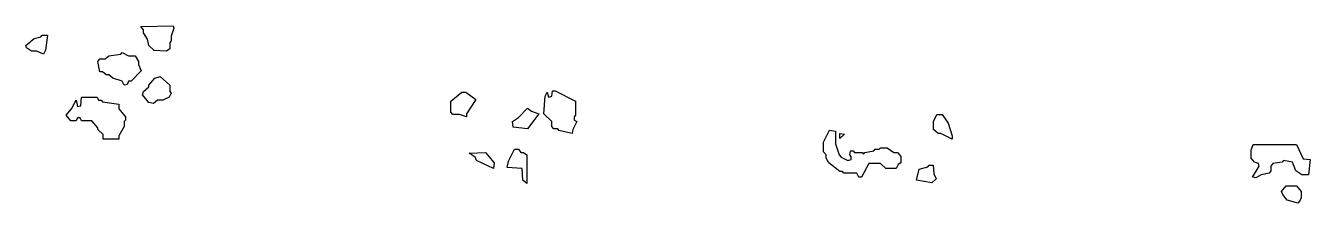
# Model space of a CAD drawing. Header units: millimetres. Extents: x 0 to 4200, y 0 to 580.
import ezdxf

# ---------------------------------------------------------------- set-up
doc = ezdxf.new("R2010")
doc.units = ezdxf.units.MM
doc.layers.add('C', color=7, linetype='Continuous')

msp = doc.modelspace()

# ---------------------------------------------------------------- linework, layer by layer
at = {"layer": 'C'}
for points in [[(19.4, 497.2), (2.2, 507.5), (0, 515.4), (27.9, 538.8), (49.3, 544), (53.6, 549.1), (70.9, 549.1), (64.5, 499.8), (58, 486.8), (36.5, 497.2), (19.4, 497.2)], [(402.9, 515.3), (398.6, 536.1), (385.7, 556.8), (385.7, 567.1), (377, 577.6), (482.3, 580.2), (484.5, 572.3), (475.9, 546.4), (475.9, 530.9), (471.6, 525.7), (471.6, 505), (460.9, 497.2), (420.1, 499.7), (402.9, 515.3)], [(285.1, 409.1), (272.2, 419.5), (263.6, 419.5), (250.8, 429.8), (242.2, 429.8), (235.7, 463.6), (242.2, 471.5), (259.4, 471.5), (272.2, 481.8), (310.8, 487), (315.1, 492.2), (336.6, 481.8), (358, 481.8), (368.8, 463.6), (368.8, 453.3), (377.4, 432.5), (345.2, 398.8), (336.6, 398.8), (332.3, 388.4), (321.5, 385.8), (315, 398.8), (285.1, 409.1)], [(385.7, 365.3), (402.9, 380.8), (402.9, 386), (422.2, 409.3), (439.4, 414.5), (471.6, 386), (471.6, 365.2), (475.9, 360), (469.5, 347), (448, 336.6), (430.9, 336.6), (418, 326.3), (402.9, 328.9), (381.4, 354.8), (385.7, 365.3)], [(235.7, 240.9), (235.7, 246.1), (216.5, 269.3), (182.2, 269.3), (177.9, 279.7), (169.5, 279.7), (165.2, 269.3), (147.9, 269.3), (132.8, 287.5), (150, 308.3), (165.2, 337), (169.5, 316.1), (180, 318.7), (182.2, 347.2), (233.8, 347.2), (238, 336.8), (246.6, 336.8), (250.9, 331.6), (304.5, 323.9), (304.5, 308.3), (325.9, 282.4), (325.9, 272), (321.6, 266.8), (321.6, 251.2), (304.5, 220.2), (304.5, 209.7), (252.9, 209.7), (252.9, 225.3), (235.7, 240.9)], [(1396.5, 290), (1390, 297.8), (1390, 334.2), (1426.5, 362.7), (1439.4, 362.7), (1471.7, 339.3), (1441.6, 292.7), (1441.6, 282.2), (1418, 290), (1396.5, 290)], [(1726.5, 243.4), (1720, 251.2), (1720, 266.8), (1694.3, 292.7), (1698.6, 349.7), (1705.1, 362.9), (1709.5, 347.2), (1720, 349.7), (1722.2, 367.9), (1730.9, 367.9), (1797.4, 334.2), (1797.4, 287.5), (1793.1, 282.3), (1793.1, 272), (1801.7, 266.8), (1788.8, 240.9), (1786.6, 227.8), (1743.6, 238.2), (1739.4, 243.4), (1726.5, 243.4)], [(1610.8, 279.8), (1640.8, 311), (1653.7, 300.6), (1677.4, 292.8), (1640.9, 243.4), (1593.6, 248.6), (1591.4, 266.9), (1610.8, 279.8)], [(2968.6, 240.9), (2968.6, 266.8), (2979.3, 290.2), (2996.6, 290.2), (3015.9, 261.7), (3028.8, 220.2), (3028.8, 209.7), (2992.2, 227.9), (2983.6, 227.9), (2968.6, 240.9)], [(2675.1, 98.4), (2670.8, 103.6), (2662.2, 103.6), (2625.8, 132.1), (2617.2, 147.7), (2617.2, 158), (2608.6, 168.4), (2608.6, 199.5), (2627.9, 238.4), (2647.4, 235.8), (2647.4, 194.3), (2660.2, 158.1), (2666.6, 150.4), (2688, 140), (2698.6, 142.6), (2698.6, 152.8), (2694.3, 158), (2696.5, 171.1), (2705.2, 171.1), (2709.4, 165.9), (2735.2, 165.9), (2739.4, 160.8), (2743.6, 165.9), (2773.6, 171.1), (2777.9, 176.3), (2790.8, 176.3), (2795.1, 181.5), (2816.6, 181.5), (2838, 165.9), (2850.9, 165.9), (2861.6, 152.9), (2861.6, 132.1), (2853, 126.9), (2846.6, 113.9), (2812.2, 113.9), (2795.1, 129.5), (2756.6, 129.5), (2733, 85.5), (2724.3, 85.5), (2717.9, 98.4), (2675.1, 98.4)], [(2677.5, 225.4), (2662.2, 212.2), (2662.2, 228.1), (2677.5, 225.4)], [(1574.3, 116.5), (1578.6, 137.4), (1597.9, 176.3), (1610.9, 176.3), (1619.4, 165.9), (1628, 165.9), (1638.8, 158.1), (1638.8, 64.6), (1625.7, 75.2), (1623.6, 113.9), (1574.3, 116.5)], [(4011.4, 85.5), (4032.9, 121.8), (4030.7, 129.5), (4017.9, 134.7), (4007.2, 147.7), (4007.2, 173.6), (4013.6, 191.8), (4155.2, 191.8), (4176.6, 145.2), (4200.2, 142.6), (4193.8, 93.2), (4172.2, 93.2), (4152.9, 106.2), (4142.2, 134.7), (4112.3, 139.8), (4108, 134.7), (4078, 129.5), (4071.6, 121.8), (4071.6, 106.2), (4065.2, 98.4), (4039.4, 93.2), (4022.3, 82.9), (4011.4, 85.5)], [(1449.8, 163.3), (1503.7, 165.9), (1531.6, 132.2), (1529.5, 113.9), (1473.6, 139.9), (1469.3, 150.2), (1449.8, 163.3)], [(2949.3, 119.3), (2953.6, 124.5), (2966.6, 124.5), (2968.8, 95.9), (2977.4, 80.4), (2962.3, 67.3), (2912.8, 75.1), (2921.5, 111.5), (2949.3, 119.3)], [(4125.1, 10.4), (4110, 28.5), (4105.7, 39), (4120.8, 57.2), (4155.2, 57.2), (4170.2, 39), (4170.2, 18.2), (4165.9, 7.8), (4159.4, 0), (4125.1, 10.4)]]:
    msp.add_lwpolyline(points, close=True, dxfattribs=at)

doc.saveas('drawing.dxf')
